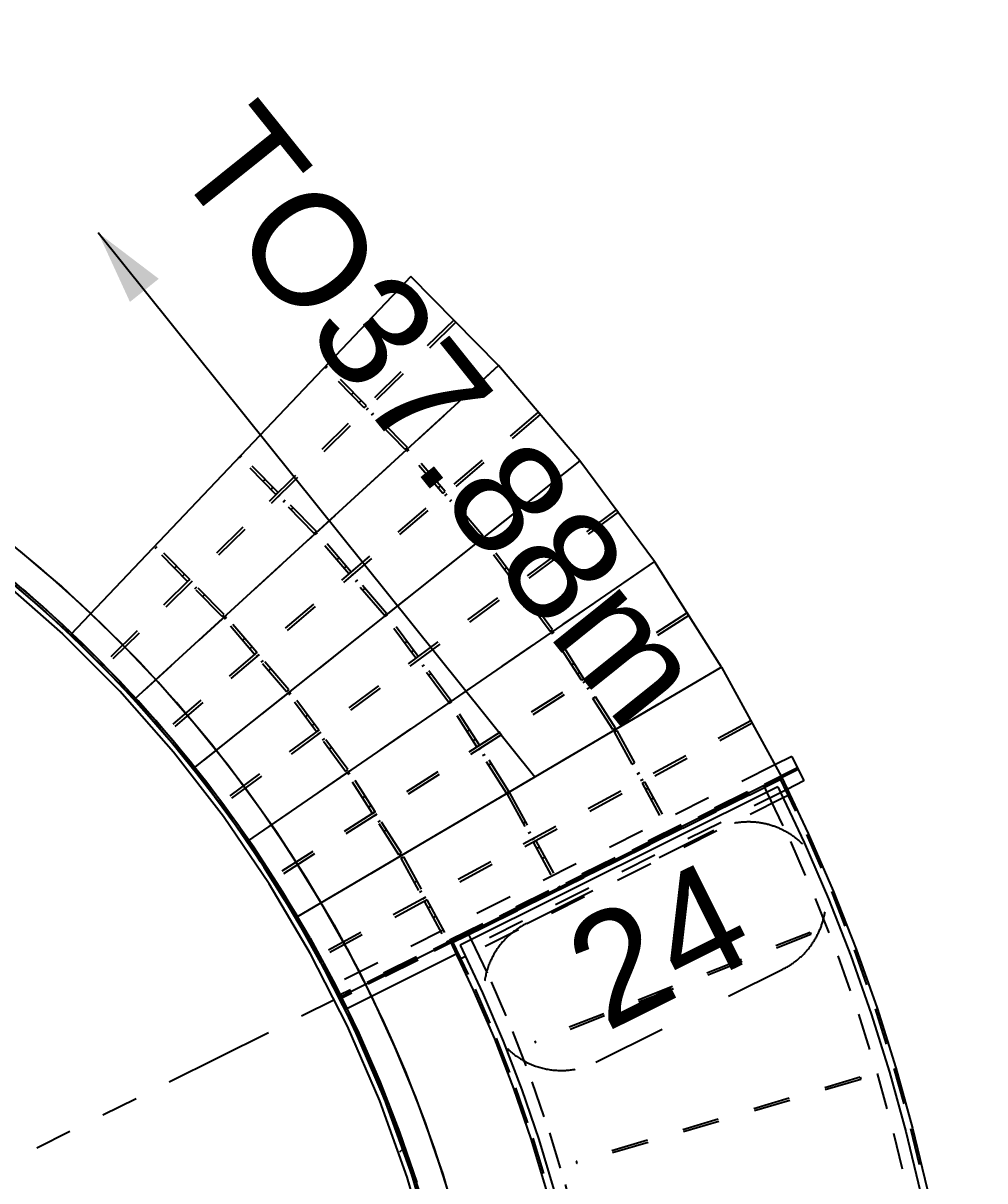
# Model space of a CAD drawing. Extents: x -29293 to 30124, y -19360 to 22650.
# Drawn here: x 5737 to 8338, y 11364 to 14495 of the extents above; entities that cross this region are included whole.
import ezdxf

# ---------------------------------------------------------------- set-up
doc = ezdxf.new("R2010")
doc.units = 0
for name, pattern in [('XKITLINE00', [0]), ('XKITLINE01', [4, 1, -1, 1, -1]), ('XKITLINE02', [4, 2, -2]), ('XKITLINE05', [8, 3, -1, 1, -1, 1, -1])]:
    doc.linetypes.add(name, pattern=pattern)
doc.layers.get('0').update_dxf_attribs({"linetype": 'CONTINUOUS', "lineweight": 25})
doc.layers.get('DEFPOINTS').update_dxf_attribs({"color": 3, "linetype": 'CONTINUOUS', "lineweight": 25})
doc.layers.add('01粗实线层', color=7, linetype='CONTINUOUS', lineweight=60)
for name, color, linetype in [('line', 7, 'CONTINUOUS'), ('mark', 7, 'CONTINUOUS'), ('part1', 7, 'CONTINUOUS'), ('text', 7, 'CONTINUOUS')]:
    doc.layers.add(name, color=color, linetype=linetype)
doc.styles.add('HZ', font='arial.ttf', dxfattribs={"width": 0.7})
doc.styles.add('STYLE_1', font='arial.ttf', dxfattribs={"height": 0.2})
doc.dimstyles.get("Standard").update_dxf_attribs({"dimscale": 20, "dimtxt": 3, "dimasz": 3.5, "dimexe": 2, "dimexo": 2, "dimgap": 1, "dimtad": 1, "dimdec": 0, "dimdsep": 46, "dimtxsty": 'HZ', "dimblk": 'OBLIQUE', "dimcen": 0, "dimclrd": 1, "dimclre": 1, "dimclrt": 1, "dimadec": 1, "dimazin": 2, "dimtfac": 1, "dimtdec": 0, "dimtmove": 1, "dimatfit": 0, "dimldrblk": 'OBLIQUE', "dimfxl": 0, "dimtolj": 1, "dimtzin": 0, "dimarcsym": 0})

# ---------------------------------------------------------------- blocks, each defined once
blk = doc.blocks.new('*D367')
at = {"layer": 'part1', "color": 0, "linetype": 'XKITLINE00'}
blk.add_line((1100.897, 1667.876), (1100.97, 1667.949), dxfattribs=at)
blk = doc.blocks.new('*D745')
at = {"layer": 'part1', "color": 0, "linetype": 'XKITLINE01'}
for p, q in [((1097.892, 1680.243), (1097.956, 1680.291)), ((1097.892, 1680.243), (1097.956, 1680.291)), ((1098.635, 1679.238), (1097.892, 1680.243)), ((1098.699, 1679.286), (1097.956, 1680.291)), ((1098.338, 1679.64), (1098.402, 1679.688)), ((1098.516, 1679.399), (1098.58, 1679.447)), ((1098.635, 1679.238), (1098.699, 1679.286)), ((1098.635, 1679.238), (1098.699, 1679.286))]:
    blk.add_line(p, q, dxfattribs=at)
blk = doc.blocks.new('*D746')
at = {"layer": 'part1', "color": 0, "linetype": 'XKITLINE01'}
for p, q in [((1098.683, 1679.174), (1098.747, 1679.221)), ((1098.683, 1679.174), (1098.747, 1679.221)), ((1099.426, 1678.169), (1098.683, 1679.174)), ((1099.491, 1678.217), (1098.747, 1679.221)), ((1098.802, 1679.013), (1098.866, 1679.061)), ((1098.98, 1678.772), (1099.044, 1678.819)), ((1099.426, 1678.169), (1099.491, 1678.217)), ((1099.426, 1678.169), (1099.491, 1678.217))]:
    blk.add_line(p, q, dxfattribs=at)
blk = doc.blocks.new('*D747')
at = {"layer": 'part1', "color": 0, "linetype": 'XKITLINE01'}
for p, q in [((1101.555, 1674.655), (1101.625, 1674.693)), ((1101.555, 1674.655), (1101.625, 1674.693)), ((1101.625, 1674.693), (1102.222, 1673.594)), ((1101.555, 1674.655), (1102.151, 1673.556)), ((1101.65, 1674.479), (1101.721, 1674.517)), ((1101.794, 1674.215), (1101.864, 1674.254)), ((1102.151, 1673.556), (1102.222, 1673.594)), ((1102.151, 1673.556), (1102.222, 1673.594))]:
    blk.add_line(p, q, dxfattribs=at)
blk = doc.blocks.new('*D748')
at = {"layer": 'part1', "color": 0, "linetype": 'XKITLINE01'}
for p, q in [((1103.793, 1677.554), (1103.863, 1677.592)), ((1103.793, 1677.554), (1103.863, 1677.592)), ((1103.793, 1677.554), (1104.461, 1676.324)), ((1103.863, 1677.592), (1104.531, 1676.362)), ((1104.222, 1676.763), (1104.293, 1676.801)), ((1104.365, 1676.5), (1104.436, 1676.538)), ((1104.461, 1676.324), (1104.531, 1676.362)), ((1104.461, 1676.324), (1104.531, 1676.362))]:
    blk.add_line(p, q, dxfattribs=at)
blk = doc.blocks.new('*D749')
at = {"layer": 'part1', "color": 0, "linetype": 'XKITLINE01'}
for p, q in [((1104.499, 1676.253), (1104.569, 1676.291)), ((1104.499, 1676.253), (1104.569, 1676.291)), ((1104.499, 1676.253), (1105.167, 1675.023)), ((1104.569, 1676.291), (1105.237, 1675.061)), ((1104.594, 1676.078), (1104.665, 1676.116)), ((1104.738, 1675.814), (1104.808, 1675.852)), ((1105.167, 1675.023), (1105.237, 1675.061)), ((1105.167, 1675.023), (1105.237, 1675.061))]:
    blk.add_line(p, q, dxfattribs=at)
blk = doc.blocks.new('*D750')
at = {"layer": 'part1', "color": 0, "linetype": 'XKITLINE01'}
for p, q in [((1100.92, 1675.824), (1100.991, 1675.862)), ((1100.92, 1675.824), (1100.991, 1675.862)), ((1100.92, 1675.824), (1101.517, 1674.725)), ((1100.991, 1675.862), (1101.587, 1674.763)), ((1101.278, 1675.165), (1101.348, 1675.203)), ((1101.421, 1674.901), (1101.492, 1674.939)), ((1101.517, 1674.725), (1101.587, 1674.763)), ((1101.517, 1674.725), (1101.587, 1674.763))]:
    blk.add_line(p, q, dxfattribs=at)
blk = doc.blocks.new('*D751')
at = {"layer": 'part1', "color": 0, "linetype": 'XKITLINE01'}
for p, q in [((1106.689, 1679.24), (1106.759, 1679.279)), ((1106.689, 1679.24), (1106.759, 1679.279)), ((1106.689, 1679.24), (1107.405, 1677.922)), ((1106.759, 1679.279), (1107.475, 1677.96)), ((1107.166, 1678.362), (1107.237, 1678.4)), ((1107.309, 1678.098), (1107.38, 1678.136)), ((1107.405, 1677.922), (1107.475, 1677.96)), ((1107.405, 1677.922), (1107.475, 1677.96))]:
    blk.add_line(p, q, dxfattribs=at)
blk = doc.blocks.new('*D752')
at = {"layer": 'part1', "color": 0, "linetype": 'XKITLINE01'}
for p, q in [((1107.443, 1677.852), (1107.513, 1677.89)), ((1107.443, 1677.852), (1107.513, 1677.89)), ((1107.443, 1677.852), (1108.159, 1676.533)), ((1107.513, 1677.89), (1108.229, 1676.572)), ((1107.539, 1677.676), (1107.609, 1677.714)), ((1107.682, 1677.412), (1107.752, 1677.45)), ((1108.159, 1676.533), (1108.229, 1676.572)), ((1108.159, 1676.533), (1108.229, 1676.572))]:
    blk.add_line(p, q, dxfattribs=at)
blk = doc.blocks.new('*D753')
at = {"layer": 'part1', "color": 0, "linetype": 'XKITLINE01'}
for p, q in [((1100.198, 1676.964), (1100.265, 1677.007)), ((1100.198, 1676.964), (1100.265, 1677.007)), ((1100.869, 1675.91), (1100.198, 1676.964)), ((1100.937, 1675.953), (1100.265, 1677.007)), ((1100.305, 1676.796), (1100.373, 1676.839)), ((1100.466, 1676.543), (1100.534, 1676.586)), ((1100.869, 1675.91), (1100.937, 1675.953)), ((1100.869, 1675.91), (1100.937, 1675.953))]:
    blk.add_line(p, q, dxfattribs=at)
blk = doc.blocks.new('*D754')
at = {"layer": 'part1', "color": 0, "linetype": 'XKITLINE01'}
for p, q in [((1105.849, 1680.564), (1105.916, 1680.607)), ((1105.849, 1680.564), (1105.916, 1680.607)), ((1106.654, 1679.299), (1105.849, 1680.564)), ((1106.722, 1679.342), (1105.916, 1680.607)), ((1105.956, 1680.396), (1106.023, 1680.439)), ((1106.117, 1680.143), (1106.185, 1680.186)), ((1106.654, 1679.299), (1106.722, 1679.342)), ((1106.654, 1679.299), (1106.722, 1679.342))]:
    blk.add_line(p, q, dxfattribs=at)
blk = doc.blocks.new('*D755')
at = {"layer": 'part1', "color": 0, "linetype": 'XKITLINE01'}
for p, q in [((1103.023, 1678.764), (1103.091, 1678.807)), ((1103.023, 1678.764), (1103.091, 1678.807)), ((1103.775, 1677.584), (1103.023, 1678.764)), ((1103.843, 1677.627), (1103.091, 1678.807)), ((1103.131, 1678.596), (1103.198, 1678.639)), ((1103.292, 1678.343), (1103.359, 1678.386)), ((1103.775, 1677.584), (1103.843, 1677.627)), ((1103.775, 1677.584), (1103.843, 1677.627))]:
    blk.add_line(p, q, dxfattribs=at)
blk = doc.blocks.new('*D756')
at = {"layer": 'part1', "color": 0, "linetype": 'XKITLINE01'}
for p, q in [((1102.228, 1680.013), (1102.295, 1680.056)), ((1102.228, 1680.013), (1102.295, 1680.056)), ((1102.98, 1678.832), (1102.228, 1680.013)), ((1103.048, 1678.875), (1102.295, 1680.056)), ((1102.711, 1679.254), (1102.779, 1679.297)), ((1102.873, 1679.001), (1102.94, 1679.044)), ((1102.98, 1678.832), (1103.048, 1678.875)), ((1102.98, 1678.832), (1103.048, 1678.875))]:
    blk.add_line(p, q, dxfattribs=at)
blk = doc.blocks.new('*D757')
at = {"layer": 'part1', "color": 0, "linetype": 'XKITLINE01'}
for p, q in [((1099.483, 1678.086), (1099.551, 1678.129)), ((1099.483, 1678.086), (1099.551, 1678.129)), ((1100.222, 1677.075), (1099.551, 1678.129)), ((1100.155, 1677.032), (1099.483, 1678.086)), ((1099.886, 1677.454), (1099.954, 1677.497)), ((1100.047, 1677.201), (1100.115, 1677.244)), ((1100.155, 1677.032), (1100.222, 1677.075)), ((1100.155, 1677.032), (1100.222, 1677.075))]:
    blk.add_line(p, q, dxfattribs=at)
blk = doc.blocks.new('*D758')
at = {"layer": 'part1', "color": 0, "linetype": 'XKITLINE01'}
for p, q in [((1097.017, 1681.272), (1097.078, 1681.324)), ((1097.017, 1681.272), (1097.078, 1681.324)), ((1097.829, 1680.322), (1097.017, 1681.272)), ((1097.89, 1680.374), (1097.078, 1681.324)), ((1097.147, 1681.12), (1097.208, 1681.172)), ((1097.342, 1680.892), (1097.403, 1680.944)), ((1097.829, 1680.322), (1097.89, 1680.374)), ((1097.829, 1680.322), (1097.89, 1680.374))]:
    blk.add_line(p, q, dxfattribs=at)
blk = doc.blocks.new('*D759')
at = {"layer": 'part1', "color": 0, "linetype": 'XKITLINE01'}
for p, q in [((1098.603, 1684.573), (1098.664, 1684.625)), ((1098.603, 1684.573), (1098.664, 1684.625)), ((1099.513, 1683.509), (1098.603, 1684.573)), ((1099.573, 1683.561), (1098.664, 1684.625)), ((1099.188, 1683.889), (1099.249, 1683.941)), ((1099.383, 1683.661), (1099.444, 1683.713)), ((1099.513, 1683.509), (1099.573, 1683.561)), ((1099.513, 1683.509), (1099.573, 1683.561))]:
    blk.add_line(p, q, dxfattribs=at)
blk = doc.blocks.new('*D760')
at = {"layer": 'part1', "color": 0, "linetype": 'XKITLINE01'}
for p, q in [((1096.153, 1682.284), (1096.214, 1682.336)), ((1096.153, 1682.284), (1096.214, 1682.336)), ((1096.965, 1681.333), (1096.153, 1682.284)), ((1097.026, 1681.385), (1096.214, 1682.336)), ((1096.64, 1681.713), (1096.701, 1681.765)), ((1096.835, 1681.485), (1096.896, 1681.537)), ((1096.965, 1681.333), (1097.026, 1681.385)), ((1096.965, 1681.333), (1097.026, 1681.385))]:
    blk.add_line(p, q, dxfattribs=at)
blk = doc.blocks.new('*D761')
at = {"layer": 'part1', "color": 0, "linetype": 'XKITLINE01'}
for p, q in [((1095.21, 1683.249), (1095.267, 1683.305)), ((1095.21, 1683.249), (1095.267, 1683.305)), ((1096.086, 1682.358), (1095.21, 1683.249)), ((1096.143, 1682.414), (1095.267, 1683.305)), ((1095.35, 1683.106), (1095.407, 1683.163)), ((1095.56, 1682.892), (1095.617, 1682.949)), ((1096.086, 1682.358), (1096.143, 1682.414)), ((1096.086, 1682.358), (1096.143, 1682.414))]:
    blk.add_line(p, q, dxfattribs=at)
blk = doc.blocks.new('*D762')
at = {"layer": 'part1', "color": 0, "linetype": 'XKITLINE01'}
for p, q in [((1098.881, 1689.072), (1098.938, 1689.128)), ((1098.881, 1689.072), (1098.938, 1689.128)), ((1099.932, 1688.002), (1098.881, 1689.072)), ((1099.989, 1688.058), (1098.938, 1689.128)), ((1099.582, 1688.359), (1099.639, 1688.415)), ((1099.792, 1688.145), (1099.849, 1688.201)), ((1099.932, 1688.002), (1099.989, 1688.058)), ((1099.932, 1688.002), (1099.989, 1688.058))]:
    blk.add_line(p, q, dxfattribs=at)
blk = doc.blocks.new('*D763')
at = {"layer": 'part1', "color": 0, "linetype": 'XKITLINE01'}
for p, q in [((1097.599, 1685.597), (1097.656, 1685.653)), ((1097.599, 1685.597), (1097.656, 1685.653)), ((1098.637, 1684.655), (1097.656, 1685.653)), ((1098.58, 1684.599), (1097.599, 1685.597)), ((1097.739, 1685.454), (1097.796, 1685.511)), ((1097.949, 1685.241), (1098.006, 1685.297)), ((1098.58, 1684.599), (1098.637, 1684.655)), ((1098.58, 1684.599), (1098.637, 1684.655))]:
    blk.add_line(p, q, dxfattribs=at)
blk = doc.blocks.new('*D764')
at = {"layer": 'part1', "color": 0, "linetype": 'XKITLINE01'}
for p, q in [((1096.561, 1686.653), (1096.618, 1686.709)), ((1096.561, 1686.653), (1096.618, 1686.709)), ((1097.543, 1685.654), (1096.561, 1686.653)), ((1097.6, 1685.71), (1096.618, 1686.709)), ((1097.192, 1686.011), (1097.249, 1686.067)), ((1097.403, 1685.797), (1097.46, 1685.853)), ((1097.543, 1685.654), (1097.6, 1685.71)), ((1097.543, 1685.654), (1097.6, 1685.71))]:
    blk.add_line(p, q, dxfattribs=at)
blk = doc.blocks.new('*D765')
at = {"layer": 'part1', "color": 0, "linetype": 'XKITLINE01'}
for p, q in [((1094.277, 1684.198), (1094.334, 1684.254)), ((1094.277, 1684.198), (1094.334, 1684.254)), ((1095.153, 1683.306), (1094.277, 1684.198)), ((1095.21, 1683.362), (1094.334, 1684.254)), ((1094.803, 1683.663), (1094.86, 1683.719)), ((1095.013, 1683.449), (1095.07, 1683.505)), ((1095.153, 1683.306), (1095.21, 1683.362)), ((1095.153, 1683.306), (1095.21, 1683.362))]:
    blk.add_line(p, q, dxfattribs=at)
blk = doc.blocks.new('*D766')
at = {"layer": 'part1', "color": 0, "linetype": 'XKITLINE01'}
for p, q in [((1100.495, 1682.356), (1100.56, 1682.404)), ((1100.495, 1682.356), (1100.56, 1682.404)), ((1101.328, 1681.231), (1100.495, 1682.356)), ((1101.392, 1681.279), (1100.56, 1682.404)), ((1101.031, 1681.633), (1101.095, 1681.68)), ((1101.209, 1681.392), (1101.273, 1681.439)), ((1101.328, 1681.231), (1101.392, 1681.279)), ((1101.328, 1681.231), (1101.392, 1681.279))]:
    blk.add_line(p, q, dxfattribs=at)
blk = doc.blocks.new('*D767')
at = {"layer": 'part1', "color": 0, "linetype": 'XKITLINE01'}
for p, q in [((1101.376, 1681.166), (1101.44, 1681.214)), ((1101.376, 1681.166), (1101.44, 1681.214)), ((1102.208, 1680.041), (1101.376, 1681.166)), ((1102.273, 1680.089), (1101.44, 1681.214)), ((1101.495, 1681.006), (1101.559, 1681.053)), ((1101.673, 1680.765), (1101.737, 1680.812)), ((1102.208, 1680.041), (1102.273, 1680.089)), ((1102.208, 1680.041), (1102.273, 1680.089))]:
    blk.add_line(p, q, dxfattribs=at)
blk = doc.blocks.new('*D768')
at = {"layer": 'part1', "color": 0, "linetype": 'XKITLINE01'}
for p, q in [((1103.129, 1684.429), (1103.193, 1684.477)), ((1103.129, 1684.429), (1103.193, 1684.477)), ((1104.021, 1683.224), (1103.129, 1684.429)), ((1104.085, 1683.271), (1103.193, 1684.477)), ((1103.723, 1683.626), (1103.788, 1683.673)), ((1103.902, 1683.384), (1103.966, 1683.432)), ((1104.021, 1683.224), (1104.085, 1683.271)), ((1104.021, 1683.224), (1104.085, 1683.271))]:
    blk.add_line(p, q, dxfattribs=at)
blk = doc.blocks.new('*D769')
at = {"layer": 'part1', "color": 0, "linetype": 'XKITLINE01'}
for p, q in [((1104.069, 1683.159), (1104.133, 1683.207)), ((1104.069, 1683.159), (1104.133, 1683.207)), ((1104.961, 1681.953), (1104.069, 1683.159)), ((1105.025, 1682.001), (1104.133, 1683.207)), ((1104.188, 1682.998), (1104.252, 1683.046)), ((1104.366, 1682.757), (1104.43, 1682.805)), ((1104.961, 1681.953), (1105.025, 1682.001)), ((1104.961, 1681.953), (1105.025, 1682.001))]:
    blk.add_line(p, q, dxfattribs=at)
blk = doc.blocks.new('*D770')
at = {"layer": 'part1', "color": 0, "linetype": 'XKITLINE01'}
for p, q in [((1104.999, 1681.897), (1105.067, 1681.94)), ((1104.999, 1681.897), (1105.067, 1681.94)), ((1105.805, 1680.632), (1104.999, 1681.897)), ((1105.873, 1680.675), (1105.067, 1681.94)), ((1105.537, 1681.054), (1105.604, 1681.097)), ((1105.698, 1680.801), (1105.765, 1680.844)), ((1105.805, 1680.632), (1105.873, 1680.675)), ((1105.805, 1680.632), (1105.873, 1680.675))]:
    blk.add_line(p, q, dxfattribs=at)
blk = doc.blocks.new('*D771')
at = {"layer": 'part1', "color": 0, "linetype": 'XKITLINE01'}
for p, q in [((1102.112, 1685.623), (1102.173, 1685.675)), ((1102.112, 1685.623), (1102.173, 1685.675)), ((1103.086, 1684.483), (1102.112, 1685.623)), ((1103.147, 1684.535), (1102.173, 1685.675)), ((1102.242, 1685.471), (1102.303, 1685.523)), ((1102.437, 1685.243), (1102.498, 1685.295)), ((1103.086, 1684.483), (1103.147, 1684.535)), ((1103.086, 1684.483), (1103.147, 1684.535))]:
    blk.add_line(p, q, dxfattribs=at)
blk = doc.blocks.new('*D772')
at = {"layer": 'part1', "color": 0, "linetype": 'XKITLINE01'}
for p, q in [((1101.086, 1686.825), (1101.147, 1686.877)), ((1101.086, 1686.825), (1101.147, 1686.877)), ((1102.121, 1685.736), (1101.147, 1686.877)), ((1102.06, 1685.684), (1101.086, 1686.825)), ((1101.735, 1686.065), (1101.796, 1686.117)), ((1101.93, 1685.836), (1101.991, 1685.888)), ((1102.06, 1685.684), (1102.121, 1685.736)), ((1102.06, 1685.684), (1102.121, 1685.736))]:
    blk.add_line(p, q, dxfattribs=at)
blk = doc.blocks.new('*D773')
at = {"layer": 'part1', "color": 0, "linetype": 'XKITLINE01'}
for p, q in [((1099.565, 1683.448), (1099.625, 1683.5)), ((1099.565, 1683.448), (1099.625, 1683.5)), ((1100.474, 1682.383), (1099.565, 1683.448)), ((1100.535, 1682.435), (1099.625, 1683.5)), ((1099.695, 1683.296), (1099.755, 1683.348)), ((1099.889, 1683.068), (1099.95, 1683.119)), ((1100.474, 1682.383), (1100.535, 1682.435)), ((1100.474, 1682.383), (1100.535, 1682.435))]:
    blk.add_line(p, q, dxfattribs=at)
blk = doc.blocks.new('*D774')
at = {"layer": 'part1', "color": 0, "linetype": 'XKITLINE01'}
for p, q in [((1099.988, 1687.945), (1100.045, 1688.001)), ((1099.988, 1687.945), (1100.045, 1688.001)), ((1101.04, 1686.875), (1099.988, 1687.945)), ((1101.097, 1686.931), (1100.045, 1688.001)), ((1100.128, 1687.803), (1100.186, 1687.859)), ((1100.339, 1687.589), (1100.396, 1687.645)), ((1101.04, 1686.875), (1101.097, 1686.931)), ((1101.04, 1686.875), (1101.097, 1686.931))]:
    blk.add_line(p, q, dxfattribs=at)
blk = doc.blocks.new('*D777')
at = {"layer": 'part1', "color": 0, "linetype": 'XKITLINE01'}
for p, q in [((1111.211, 1678.017), (1110.736, 1677.78)), ((1111.161, 1677.993), (1110.736, 1677.78)), ((1111.161, 1677.993), (1111.89, 1676.466)), ((1111.211, 1678.017), (1111.211, 1678.017)), ((1111.211, 1678.017), (1111.211, 1678.017)), ((1110.822, 1677.6), (1111.457, 1676.269)), ((1111.457, 1676.269), (1112.125, 1674.734)), ((1111.89, 1676.466), (1112.564, 1674.916)), ((1112.125, 1674.734), (1112.739, 1673.176)), ((1112.564, 1674.916), (1113.184, 1673.342)), ((1112.739, 1673.176), (1113.298, 1671.598)), ((1113.184, 1673.342), (1113.748, 1671.748)), ((1113.298, 1671.598), (1113.801, 1670.001)), ((1113.748, 1671.748), (1114.257, 1670.136)), ((1113.801, 1670.001), (1114.248, 1668.387)), ((1114.257, 1670.136), (1114.708, 1668.506)), ((1114.708, 1668.506), (1115.103, 1666.862)), ((1114.248, 1668.387), (1114.639, 1666.759)), ((1115.103, 1666.862), (1115.44, 1665.205)), ((1114.639, 1666.759), (1114.973, 1665.118)), ((1114.973, 1665.118), (1115.249, 1663.467)), ((1115.44, 1665.205), (1115.719, 1663.537)), ((1115.249, 1663.467), (1115.468, 1661.807)), ((1115.719, 1663.537), (1115.94, 1661.861)), ((1115.94, 1661.861), (1116.102, 1660.178)), ((1115.468, 1661.807), (1115.628, 1660.14)), ((1115.628, 1660.14), (1115.731, 1658.469)), ((1116.102, 1660.178), (1116.205, 1658.49)), ((1115.731, 1658.469), (1115.774, 1656.795)), ((1116.205, 1658.49), (1116.25, 1656.799)), ((1115.774, 1656.795), (1115.76, 1655.121)), ((1116.25, 1656.799), (1116.235, 1655.109)), ((1115.76, 1655.121), (1115.687, 1653.448)), ((1116.235, 1655.109), (1116.161, 1653.419))]:
    blk.add_line(p, q, dxfattribs=at)
at = {"layer": 'part1', "color": 2, "linetype": 'XKITLINE00'}
for p, q in [((1111.211, 1678.017), (1111.94, 1676.489)), ((1110.736, 1677.78), (1110.822, 1677.6)), ((1111.94, 1676.489), (1112.615, 1674.937)), ((1112.615, 1674.937), (1113.235, 1673.362)), ((1113.235, 1673.362), (1113.8, 1671.766)), ((1113.8, 1671.766), (1114.309, 1670.151)), ((1114.309, 1670.151), (1114.762, 1668.52)), ((1114.762, 1668.52), (1115.157, 1666.874)), ((1115.157, 1666.874), (1115.494, 1665.215)), ((1115.494, 1665.215), (1115.774, 1663.545)), ((1115.774, 1663.545), (1115.995, 1661.867)), ((1115.995, 1661.867), (1116.157, 1660.182)), ((1116.157, 1660.182), (1116.26, 1658.492)), ((1116.26, 1658.492), (1116.305, 1656.8)), ((1116.305, 1656.8), (1116.29, 1655.107)), ((1116.29, 1655.107), (1116.216, 1653.416)), ((1115.696, 1653.648), (1115.687, 1653.448)), ((1116.216, 1653.416), (1115.687, 1653.448))]:
    blk.add_line(p, q, dxfattribs=at)
blk = doc.blocks.new('*D780')
at = {"layer": 'part1', "color": 0, "linetype": 'XKITLINE01'}
for p, q in [((1113.342, 1669.896), (1105.666, 1667.622)), ((1113.359, 1669.838), (1105.683, 1667.565)), ((1113.342, 1669.896), (1113.359, 1669.838)), ((1105.666, 1667.622), (1105.683, 1667.565))]:
    blk.add_line(p, q, dxfattribs=at)
blk = doc.blocks.new('*D797')
at = {"layer": 'line', "color": 4, "linetype": 'XKITLINE05'}
blk.add_line((1111.658, 1678.24), (1067.806, 1656.377), dxfattribs=at)
blk = doc.blocks.new('*D803')
at = {"layer": 'part1', "color": 6, "linetype": 'XKITLINE05'}
for p, q in [((1090.206, 1683.453), (1091.861, 1681.993)), ((1090.116, 1683.345), (1091.766, 1681.891)), ((1093.32, 1680.336), (1091.766, 1681.891)), ((1091.861, 1681.993), (1093.422, 1680.432)), ((1094.774, 1678.687), (1093.32, 1680.336)), ((1094.882, 1678.776), (1093.422, 1680.432)), ((1096.235, 1677.031), (1094.882, 1678.776)), ((1096.122, 1676.949), (1094.774, 1678.687)), ((1097.358, 1675.131), (1096.122, 1676.949)), ((1097.476, 1675.206), (1096.235, 1677.031)), ((1098.477, 1673.238), (1097.358, 1675.131)), ((1098.6, 1673.306), (1097.476, 1675.206)), ((1099.475, 1671.279), (1098.477, 1673.238)), ((1099.602, 1671.339), (1098.6, 1673.306)), ((1100.349, 1669.261), (1099.475, 1671.279)), ((1100.479, 1669.313), (1099.602, 1671.339)), ((1101.093, 1667.192), (1100.349, 1669.261)), ((1101.227, 1667.236), (1100.479, 1669.313)), ((1101.707, 1665.081), (1101.093, 1667.192)), ((1101.842, 1665.116), (1101.227, 1667.236))]:
    blk.add_line(p, q, dxfattribs=at)
blk = doc.blocks.new('*D808')
at = {"layer": 'part1', "color": 6, "linetype": 'XKITLINE05'}
for p, q in [((1090.999, 1683.809), (1090.618, 1684.135)), ((1091.356, 1683.504), (1090.999, 1683.809)), ((1091.207, 1682.578), (1090.11, 1683.516)), ((1091.246, 1682.623), (1090.148, 1683.563)), ((1091.739, 1683.176), (1091.356, 1683.504)), ((1092.124, 1682.818), (1091.739, 1683.176)), ((1092.82, 1682.171), (1092.124, 1682.818)), ((1092.435, 1682.529), (1092.124, 1682.818)), ((1092.263, 1681.596), (1091.207, 1682.578)), ((1092.305, 1681.639), (1091.246, 1682.623)), ((1092.536, 1682.435), (1092.435, 1682.529)), ((1093.859, 1681.123), (1092.82, 1682.171)), ((1093.279, 1680.571), (1092.263, 1681.596)), ((1093.322, 1680.613), (1092.305, 1681.639)), ((1094.853, 1680.033), (1093.859, 1681.123)), ((1094.297, 1679.545), (1093.322, 1680.613)), ((1094.251, 1679.506), (1093.279, 1680.571)), ((1095.802, 1678.903), (1094.853, 1680.033)), ((1095.179, 1678.401), (1094.251, 1679.506)), ((1095.226, 1678.439), (1094.297, 1679.545)), ((1096.704, 1677.735), (1095.802, 1678.903)), ((1096.109, 1677.295), (1095.226, 1678.439)), ((1096.061, 1677.259), (1095.179, 1678.401)), ((1095.534, 1677.942), (1095.179, 1678.401)), ((1095.687, 1677.743), (1095.534, 1677.942)), ((1097.557, 1676.531), (1096.704, 1677.735)), ((1096.895, 1676.082), (1096.061, 1677.259)), ((1096.539, 1676.584), (1096.061, 1677.259)), ((1096.945, 1676.116), (1096.109, 1677.295)), ((1096.557, 1676.56), (1096.539, 1676.584)), ((1098.36, 1675.293), (1097.557, 1676.531)), ((1097.68, 1674.871), (1096.895, 1676.082)), ((1097.731, 1674.903), (1096.945, 1676.116)), ((1099.112, 1674.023), (1098.36, 1675.293)), ((1098.415, 1673.63), (1097.68, 1674.871)), ((1097.984, 1674.358), (1097.68, 1674.871)), ((1098.467, 1673.659), (1097.731, 1674.903)), ((1098.113, 1674.14), (1097.984, 1674.358)), ((1099.112, 1674.023), (1099.81, 1672.723)), ((1098.415, 1673.63), (1099.098, 1672.359)), ((1098.467, 1673.659), (1099.151, 1672.386)), ((1099.81, 1672.723), (1100.194, 1671.932)), ((1099.098, 1672.359), (1099.728, 1671.061)), ((1099.151, 1672.386), (1099.783, 1671.086)), ((1100.194, 1671.932), (1100.455, 1671.396)), ((1099.357, 1671.826), (1099.417, 1671.702)), ((1099.417, 1671.702), (1099.728, 1671.061)), ((1100.455, 1671.396), (1100.693, 1670.851)), ((1099.728, 1671.061), (1100.305, 1669.738)), ((1099.783, 1671.086), (1100.36, 1669.761)), ((1100.693, 1670.851), (1100.809, 1670.584)), ((1099.962, 1670.523), (1100.072, 1670.272)), ((1100.809, 1670.584), (1101.045, 1670.043)), ((1100.072, 1670.272), (1100.305, 1669.738)), ((1101.045, 1670.043), (1101.256, 1669.497)), ((1100.305, 1669.738), (1100.826, 1668.393)), ((1100.36, 1669.761), (1100.882, 1668.414)), ((1101.256, 1669.497), (1101.368, 1669.208)), ((1101.368, 1669.208), (1101.578, 1668.667)), ((1100.598, 1668.981), (1100.619, 1668.927)), ((1100.619, 1668.927), (1100.826, 1668.393)), ((1100.882, 1668.414), (1101.349, 1667.046)), ((1101.578, 1668.667), (1101.763, 1668.124)), ((1100.826, 1668.393), (1101.292, 1667.028)), ((1101.763, 1668.124), (1101.871, 1667.808)), ((1101.009, 1667.858), (1101.111, 1667.557)), ((1101.871, 1667.808), (1102.054, 1667.27)), ((1101.111, 1667.557), (1101.292, 1667.028)), ((1102.054, 1667.27), (1102.213, 1666.735))]:
    blk.add_line(p, q, dxfattribs=at)
blk = doc.blocks.new('*D809')
at = {"layer": 'part1', "color": 0, "linetype": 'XKITLINE01'}
for p, q in [((1102.736, 1673.792), (1102.261, 1673.555)), ((1102.311, 1673.58), (1102.93, 1672.277)), ((1102.822, 1673.611), (1103.363, 1672.473)), ((1103.363, 1672.473), (1103.94, 1671.133)), ((1102.93, 1672.277), (1103.5, 1670.953)), ((1103.5, 1670.953), (1104.02, 1669.608)), ((1103.94, 1671.133), (1104.466, 1669.771)), ((1104.466, 1669.771), (1104.941, 1668.391)), ((1104.02, 1669.608), (1104.489, 1668.245)), ((1104.489, 1668.245), (1104.907, 1666.865)), ((1104.941, 1668.391), (1105.365, 1666.994)), ((1104.907, 1666.865), (1105.274, 1665.471)), ((1105.365, 1666.994), (1105.735, 1665.583)), ((1105.735, 1665.583), (1106.053, 1664.158)), ((1105.274, 1665.471), (1105.587, 1664.063)), ((1105.587, 1664.063), (1105.848, 1662.645)), ((1106.053, 1664.158), (1106.317, 1662.722)), ((1105.848, 1662.645), (1106.056, 1661.218)), ((1106.317, 1662.722), (1106.528, 1661.278)), ((1106.056, 1661.218), (1106.211, 1659.785)), ((1106.528, 1661.278), (1106.684, 1659.827)), ((1106.211, 1659.785), (1106.311, 1658.346)), ((1106.684, 1659.827), (1106.786, 1658.371)), ((1106.311, 1658.346), (1106.358, 1656.905)), ((1106.786, 1658.371), (1106.833, 1656.912)), ((1106.358, 1656.905), (1106.351, 1655.464)), ((1106.833, 1656.912), (1106.826, 1655.452)), ((1106.351, 1655.464), (1106.289, 1654.023)), ((1106.826, 1655.452), (1106.764, 1653.994))]:
    blk.add_line(p, q, dxfattribs=at)
at = {"layer": 'part1', "color": 2, "linetype": 'XKITLINE00'}
for p, q in [((1102.736, 1673.792), (1102.822, 1673.611)), ((1102.261, 1673.555), (1102.88, 1672.255)), ((1102.88, 1672.255), (1103.449, 1670.932)), ((1103.449, 1670.932), (1103.968, 1669.589)), ((1103.968, 1669.589), (1104.437, 1668.228)), ((1104.437, 1668.228), (1104.854, 1666.85)), ((1104.854, 1666.85), (1105.22, 1665.458)), ((1105.22, 1665.458), (1105.534, 1664.052)), ((1105.534, 1664.052), (1105.794, 1662.636)), ((1105.794, 1662.636), (1106.002, 1661.211)), ((1106.002, 1661.211), (1106.156, 1659.78)), ((1106.156, 1659.78), (1106.256, 1658.344)), ((1106.256, 1658.344), (1106.303, 1656.905)), ((1106.303, 1656.905), (1106.296, 1655.465)), ((1106.296, 1655.465), (1106.235, 1654.026)), ((1106.764, 1653.994), (1106.235, 1654.026)), ((1106.772, 1654.194), (1106.764, 1653.994))]:
    blk.add_line(p, q, dxfattribs=at)
blk = doc.blocks.new('*D810')
at = {"layer": 'part1', "color": 2, "linetype": 'XKITLINE00'}
for p, q in [((1111.118, 1677.748), (1102.529, 1673.465)), ((1111.118, 1677.748), (1111.827, 1676.247)), ((1111.827, 1676.247), (1112.484, 1674.724)), ((1112.484, 1674.724), (1113.088, 1673.179)), ((1102.529, 1673.465), (1103.132, 1672.181)), ((1113.088, 1673.179), (1113.639, 1671.613)), ((1103.132, 1672.181), (1103.688, 1670.876)), ((1113.639, 1671.613), (1114.136, 1670.03)), ((1103.688, 1670.876), (1104.195, 1669.551)), ((1114.136, 1670.03), (1114.578, 1668.431)), ((1104.195, 1669.551), (1104.654, 1668.208)), ((1114.578, 1668.431), (1114.965, 1666.817)), ((1104.654, 1668.208), (1105.062, 1666.849)), ((1105.062, 1666.849), (1105.421, 1665.477)), ((1114.965, 1666.817), (1115.296, 1665.192)), ((1105.421, 1665.477), (1105.73, 1664.092)), ((1115.296, 1665.192), (1115.571, 1663.555)), ((1105.73, 1664.092), (1105.987, 1662.697)), ((1115.571, 1663.555), (1115.789, 1661.91)), ((1105.987, 1662.697), (1106.193, 1661.293)), ((1115.789, 1661.91), (1115.951, 1660.259)), ((1106.193, 1661.293), (1106.347, 1659.883)), ((1115.951, 1660.259), (1116.056, 1658.603)), ((1106.347, 1659.883), (1106.45, 1658.468)), ((1106.45, 1658.468), (1106.501, 1657.05)), ((1116.056, 1658.603), (1116.103, 1656.945)), ((1106.501, 1657.05), (1106.499, 1655.631)), ((1116.103, 1656.945), (1116.094, 1655.285)), ((1106.499, 1655.631), (1106.446, 1654.214)), ((1116.094, 1655.285), (1116.028, 1653.627)), ((1116.028, 1653.627), (1106.446, 1654.214))]:
    blk.add_line(p, q, dxfattribs=at)
blk = doc.blocks.new('*D840')
at = {"layer": 'part1', "color": 6, "linetype": 'XKITLINE05'}
for p, q in [((1091.184, 1683.657), (1090.044, 1684.593)), ((1092.285, 1682.674), (1091.184, 1683.657)), ((1090.709, 1683.009), (1090.664, 1683.049)), ((1091.781, 1682.132), (1090.703, 1683.094)), ((1091.74, 1682.088), (1090.709, 1683.009)), ((1093.344, 1681.647), (1092.285, 1682.674)), ((1092.534, 1682.433), (1092.285, 1682.674)), ((1092.577, 1681.278), (1091.74, 1682.088)), ((1092.819, 1681.127), (1091.781, 1682.132)), ((1092.024, 1681.897), (1091.781, 1682.132)), ((1094.361, 1680.578), (1093.344, 1681.647)), ((1092.604, 1681.251), (1092.577, 1681.278)), ((1092.776, 1681.084), (1092.604, 1681.251)), ((1093.759, 1680.05), (1092.776, 1681.084)), ((1093.814, 1680.079), (1092.819, 1681.127)), ((1095.332, 1679.468), (1094.361, 1680.578)), ((1093.77, 1680.039), (1093.759, 1680.05)), ((1093.873, 1679.921), (1093.77, 1680.039)), ((1094.765, 1678.992), (1093.814, 1680.079)), ((1094.72, 1678.953), (1093.873, 1679.921)), ((1096.258, 1678.319), (1095.332, 1679.468)), ((1095.405, 1678.102), (1094.72, 1678.953)), ((1095.672, 1677.866), (1094.765, 1678.992)), ((1097.135, 1677.133), (1096.258, 1678.319)), ((1095.613, 1677.844), (1095.405, 1678.102)), ((1095.624, 1677.83), (1095.613, 1677.844)), ((1096.482, 1676.67), (1095.624, 1677.83)), ((1096.531, 1676.705), (1095.672, 1677.866)), ((1097.963, 1675.911), (1097.135, 1677.133)), ((1096.487, 1676.662), (1096.482, 1676.67)), ((1096.487, 1676.662), (1096.482, 1676.67)), ((1096.844, 1676.136), (1096.487, 1676.662)), ((1097.342, 1675.509), (1096.531, 1676.705)), ((1097.291, 1675.476), (1096.844, 1676.136)), ((1098.74, 1674.657), (1097.963, 1675.911)), ((1097.84, 1674.591), (1097.291, 1675.476)), ((1098.103, 1674.28), (1097.342, 1675.509)), ((1098.051, 1674.25), (1097.84, 1674.591)), ((1099.465, 1673.372), (1098.74, 1674.657)), ((1098.25, 1673.897), (1098.051, 1674.25)), ((1098.813, 1673.022), (1098.103, 1674.28)), ((1098.76, 1672.994), (1098.25, 1673.897)), ((1099.465, 1673.372), (1100.136, 1672.059)), ((1098.76, 1672.994), (1098.938, 1672.644)), ((1098.813, 1673.022), (1099.47, 1671.735)), ((1098.938, 1672.644), (1099.416, 1671.709)), ((1100.127, 1672.077), (1100.136, 1672.059)), ((1100.136, 1672.059), (1100.753, 1670.719)), ((1099.416, 1671.709), (1099.446, 1671.645)), ((1099.446, 1671.645), (1099.836, 1670.798)), ((1099.464, 1671.747), (1099.47, 1671.735)), ((1099.47, 1671.735), (1100.075, 1670.423)), ((1099.836, 1670.798), (1100.02, 1670.399)), ((1100.753, 1670.719), (1101.315, 1669.354)), ((1100.02, 1670.399), (1100.236, 1669.875)), ((1100.075, 1670.423), (1100.625, 1669.087)), ((1100.236, 1669.875), (1100.562, 1669.083)), ((1101.315, 1669.354), (1101.82, 1667.968)), ((1100.562, 1669.083), (1100.569, 1669.065)), ((1100.569, 1669.065), (1101.063, 1667.71)), ((1100.625, 1669.087), (1101.119, 1667.729)), ((1101.82, 1667.968), (1102.268, 1666.563)), ((1101.063, 1667.71), (1101.115, 1667.545)), ((1101.115, 1667.545), (1101.359, 1666.778)), ((1101.119, 1667.729), (1101.558, 1666.353))]:
    blk.add_line(p, q, dxfattribs=at)
blk = doc.blocks.new('*D846')
at = {"layer": 'part1', "color": 2, "linetype": 'XKITLINE00'}
for p, q in [((1111.493, 1678.571), (1111.034, 1678.342)), ((1111.493, 1678.571), (1111.823, 1677.909)), ((1111.823, 1677.909), (1111.37, 1677.683)), ((1102.42, 1673.221), (1099.428, 1671.729)), ((1099.263, 1672.06), (1099.428, 1671.729))]:
    blk.add_line(p, q, dxfattribs=at)
at = {"layer": 'part1', "color": 0, "linetype": 'XKITLINE01'}
for p, q in [((1111.034, 1678.342), (1099.098, 1672.391)), ((1111.647, 1678.262), (1099.252, 1672.082)), ((1111.669, 1678.218), (1099.274, 1672.038)), ((1111.37, 1677.683), (1102.42, 1673.221)), ((1099.098, 1672.391), (1099.428, 1671.729))]:
    blk.add_line(p, q, dxfattribs=at)
blk = doc.blocks.new('*D847')
at = {"layer": 'part1', "color": 2, "linetype": 'XKITLINE00'}
for p, q in [((1101.192, 1691.557), (1091.997, 1681.868)), ((1103.565, 1689.143), (1101.192, 1691.557)), ((1103.565, 1689.143), (1093.717, 1680.119)), ((1092.653, 1681.201), (1091.997, 1681.868)), ((1093.717, 1680.119), (1093.539, 1680.3))]:
    blk.add_line(p, q, dxfattribs=at)
at = {"layer": 'part1', "color": 0, "linetype": 'XKITLINE01'}
blk.add_line((1093.539, 1680.3), (1092.653, 1681.201), dxfattribs=at)
blk = doc.blocks.new('*D848')
at = {"layer": 'part1', "color": 0, "linetype": 'XKITLINE01'}
for p, q in [((1109.596, 1680.992), (1098.087, 1674.213)), ((1098.349, 1673.73), (1098.913, 1672.691))]:
    blk.add_line(p, q, dxfattribs=at)
at = {"layer": 'part1', "color": 2, "linetype": 'XKITLINE00'}
for p, q in [((1109.596, 1680.992), (1111.211, 1678.017)), ((1111.211, 1678.017), (1099.257, 1672.057)), ((1098.087, 1674.213), (1098.349, 1673.73)), ((1098.913, 1672.691), (1099.257, 1672.057))]:
    blk.add_line(p, q, dxfattribs=at)
blk = doc.blocks.new('*D849')
at = {"layer": 'part1', "color": 0, "linetype": 'XKITLINE01'}
for p, q in [((1102.35, 1690.378), (1092.829, 1681.022)), ((1102.406, 1690.321), (1092.885, 1680.965)), ((1102.406, 1690.321), (1102.35, 1690.378)), ((1092.885, 1680.965), (1092.829, 1681.022))]:
    blk.add_line(p, q, dxfattribs=at)
blk = doc.blocks.new('*D850')
at = {"layer": 'part1', "color": 0, "linetype": 'XKITLINE01'}
for p, q in [((1110.384, 1679.54), (1098.653, 1673.17)), ((1110.422, 1679.469), (1098.691, 1673.1)), ((1110.384, 1679.54), (1110.422, 1679.469)), ((1098.653, 1673.17), (1098.691, 1673.1))]:
    blk.add_line(p, q, dxfattribs=at)
blk = doc.blocks.new('*D851')
at = {"layer": 'part1', "color": 0, "linetype": 'XKITLINE01'}
for p, q in [((1105.763, 1686.568), (1095.31, 1678.253)), ((1096.476, 1676.677), (1095.771, 1677.631))]:
    blk.add_line(p, q, dxfattribs=at)
at = {"layer": 'part1', "color": 2, "linetype": 'XKITLINE00'}
for p, q in [((1107.777, 1683.847), (1105.763, 1686.568)), ((1107.777, 1683.847), (1096.769, 1676.282)), ((1095.771, 1677.631), (1095.31, 1678.253)), ((1096.769, 1676.282), (1096.476, 1676.677))]:
    blk.add_line(p, q, dxfattribs=at)
blk = doc.blocks.new('*D852')
at = {"layer": 'part1', "color": 0, "linetype": 'XKITLINE01'}
for p, q in [((1103.565, 1689.143), (1093.717, 1680.119)), ((1095.067, 1678.537), (1094.284, 1679.454))]:
    blk.add_line(p, q, dxfattribs=at)
at = {"layer": 'part1', "color": 2, "linetype": 'XKITLINE00'}
for p, q in [((1105.763, 1686.568), (1103.565, 1689.143)), ((1105.763, 1686.568), (1095.31, 1678.253)), ((1094.284, 1679.454), (1093.717, 1680.119)), ((1095.31, 1678.253), (1095.067, 1678.537))]:
    blk.add_line(p, q, dxfattribs=at)
blk = doc.blocks.new('*D853')
at = {"layer": 'part1', "color": 0, "linetype": 'XKITLINE01'}
for p, q in [((1107.777, 1683.847), (1096.769, 1676.282)), ((1097.76, 1674.726), (1097.126, 1675.721))]:
    blk.add_line(p, q, dxfattribs=at)
at = {"layer": 'part1', "color": 2, "linetype": 'XKITLINE00'}
for p, q in [((1109.596, 1680.992), (1107.777, 1683.847)), ((1109.596, 1680.992), (1098.087, 1674.213)), ((1097.126, 1675.721), (1096.769, 1676.282)), ((1098.087, 1674.213), (1097.76, 1674.726))]:
    blk.add_line(p, q, dxfattribs=at)
blk = doc.blocks.new('*D854')
at = {"layer": 'part1', "color": 0, "linetype": 'XKITLINE01'}
for p, q in [((1104.638, 1687.886), (1094.487, 1679.217)), ((1104.69, 1687.825), (1094.539, 1679.156)), ((1104.69, 1687.825), (1104.638, 1687.886)), ((1094.539, 1679.156), (1094.487, 1679.217))]:
    blk.add_line(p, q, dxfattribs=at)
blk = doc.blocks.new('*D855')
at = {"layer": 'part1', "color": 0, "linetype": 'XKITLINE01'}
for p, q in [((1106.746, 1685.24), (1096.015, 1677.3)), ((1106.794, 1685.176), (1096.063, 1677.235)), ((1106.794, 1685.176), (1106.746, 1685.24)), ((1096.063, 1677.235), (1096.015, 1677.3))]:
    blk.add_line(p, q, dxfattribs=at)
blk = doc.blocks.new('*D856')
at = {"layer": 'part1', "color": 0, "linetype": 'XKITLINE01'}
for p, q in [((1108.665, 1682.453), (1097.406, 1675.281)), ((1108.708, 1682.386), (1097.449, 1675.214)), ((1108.708, 1682.386), (1108.665, 1682.453)), ((1097.449, 1675.214), (1097.406, 1675.281))]:
    blk.add_line(p, q, dxfattribs=at)
blk = doc.blocks.new('*D857')
at = {"layer": 'part1', "color": 0, "linetype": 'XKITLINE01'}
for p, q in [((1110.294, 1677.616), (1099.24, 1672.105)), ((1110.338, 1677.526), (1099.285, 1672.015)), ((1110.294, 1677.616), (1110.338, 1677.526)), ((1103.767, 1674.25), (1103.722, 1674.339)), ((1099.285, 1672.015), (1099.24, 1672.105)), ((1099.292, 1672.019), (1099.248, 1672.108))]:
    blk.add_line(p, q, dxfattribs=at)
blk = doc.blocks.new('*D858')
at = {"layer": 'part1', "color": 0, "linetype": 'XKITLINE01'}
for p, q in [((1111.211, 1678.017), (1102.261, 1673.555)), ((1111.235, 1677.967), (1102.285, 1673.505)), ((1111.211, 1678.017), (1111.211, 1678.017)), ((1111.211, 1678.017), (1111.211, 1678.017)), ((1111.259, 1677.449), (1102.67, 1673.166))]:
    blk.add_line(p, q, dxfattribs=at)
at = {"layer": 'part1', "color": 2, "linetype": 'XKITLINE00'}
for p, q in [((1111.211, 1678.017), (1111.439, 1677.539)), ((1111.439, 1677.539), (1111.259, 1677.449)), ((1102.261, 1673.555), (1102.489, 1673.076)), ((1102.67, 1673.166), (1102.489, 1673.076))]:
    blk.add_line(p, q, dxfattribs=at)
blk = doc.blocks.new('*D859')
at = {"layer": 'part1', "color": 0, "linetype": 'XKITLINE01'}
for p, q in [((1111.99, 1673.813), (1104.541, 1670.879)), ((1112.012, 1673.757), (1104.563, 1670.823)), ((1111.99, 1673.813), (1112.012, 1673.757)), ((1104.541, 1670.879), (1104.563, 1670.823))]:
    blk.add_line(p, q, dxfattribs=at)
blk = doc.blocks.new('*D876')
at = {"layer": 'text', "color": 3, "linetype": 'XKITLINE00'}
blk.add_line((1104.542, 1678.015), (1092.733, 1692.74), dxfattribs=at)
at = {"layer": 'text', "color": 3}
blk.add_solid([(1092.733, 1692.74), (1094.374, 1691.493), (1092.733, 1692.74), (1093.594, 1690.867)], dxfattribs=at)
at = {"layer": 'text', "color": 3, "style": 'STYLE_1'}
blk.add_text('TO37.88m', height=3, rotation=-51.2683, dxfattribs=at).set_placement((1094.656, 1694.604))
blk = doc.blocks.new('*D877')
at = {"layer": 'mark', "color": 0, "linetype": 'XKITLINE02'}
for p, q in [((1104.324, 1674.058), (1109.381, 1676.579)), ((1106.198, 1670.3), (1111.255, 1672.821))]:
    blk.add_line(p, q, dxfattribs=at)
for centre, start, end in [((1110.318, 1674.7), -63.5004, 116.4996), ((1105.261, 1672.179), 116.4996, -63.5004)]:
    blk.add_arc(centre, 2.1, start, end, dxfattribs=at)
at = {"layer": 'mark', "color": 1, "style": 'STYLE_1'}
blk.add_text('24', height=3, rotation=26.4993, dxfattribs=at).set_placement((1106.468, 1671.104))
blk = doc.blocks.new('_Oblique')
at = {"color": 0, "linetype": 'ByBlock', "lineweight": -2}
blk.add_line((-0.5, -0.5), (0.5, 0.5), dxfattribs=at)
blk = doc.blocks.new('*D1486')
at = {"layer": '01粗实线层', "color": 1, "lineweight": -2}
blk.add_arc((3446.8, 10292), 1319.4, 270, 356.4996, dxfattribs=at)
at = {"layer": 'DEFPOINTS', "color": 0}
for p in [(3446.8, 18692), (3446.8, 10292), (8337.7, 9992.8), (4083.1, 9136.1), (3446.8, 2712.5)]:
    blk.add_point(p, dxfattribs=at)
at = {"layer": '01粗实线层', "color": 1, "lineweight": -2, "xscale": 420, "yscale": 420, "zscale": 420}
for p, rotation in [((4763.8, 10211.4), 86.49960635118744), ((3446.8, 8972.6), 180)]:
    blk.add_blockref('_Oblique', p, dxfattribs=dict(at, rotation=rotation))
at = {"layer": '01粗实线层', "color": 1, "insert": (4145.3, 9549.5), "char_height": 360, "attachment_point": 5, "rotation": 43.2498, "style": 'HZ'}
blk.add_mtext('\\A1;86.5°', dxfattribs=at)

msp = doc.modelspace()

# ---------------------------------------------------------------- block references
at = {"layer": 'line', "xscale": 100, "yscale": 100, "zscale": 100}
msp.add_blockref('*D797', (-103333.8, -155345.7), dxfattribs=at)
at = {"layer": 'mark', "xscale": 100, "yscale": 100, "zscale": 100}
msp.add_blockref('*D877', (-103333.8, -155345.7), dxfattribs=at)
at = {"layer": 'part1', "xscale": 100, "yscale": 100, "zscale": 100}
for name in ['*D840', '*D847', '*D803', '*D367', '*D849', '*D852', '*D762', '*D854', '*D774', '*D808', '*D772', '*D851', '*D764', '*D763', '*D771', '*D855', '*D759', '*D768', '*D765', '*D853', '*D773', '*D761', '*D769', '*D760', '*D856', '*D766', '*D770', '*D758', '*D848', '*D767', '*D754', '*D745', '*D756', '*D850', '*D746', '*D751', '*D755', '*D846', '*D757', '*D858', '*D752', '*D777', '*D857', '*D810', '*D748', '*D753', '*D749', '*D750', '*D747', '*D809', '*D859', '*D780']:
    msp.add_blockref(name, (-103333.8, -155345.7), dxfattribs=at)
at = {"layer": 'text', "xscale": 100, "yscale": 100, "zscale": 100}
msp.add_blockref('*D876', (-103333.8, -155345.7), dxfattribs=at)

# ---------------------------------------------------------------- dimensions: what is measured, and where the dimension line sits
at = {"layer": '01粗实线层'}
dim = msp.add_angular_dim_2l(base=(4083.1, 9136.1), line1=((3446.8, 2712.5), (3446.8, 18692)), line2=((3446.8, 10292), (8337.7, 9992.8)), dimstyle='Standard', override={"dimscale": 120, "dimfxl": 3, "dimarcsym": 2}, dxfattribs=at)
dim.commit()
dim.dimension.update_dxf_attribs({"geometry": '*D1486', "text_midpoint": (4145.3, 9549.5)})

doc.saveas('drawing.dxf')
